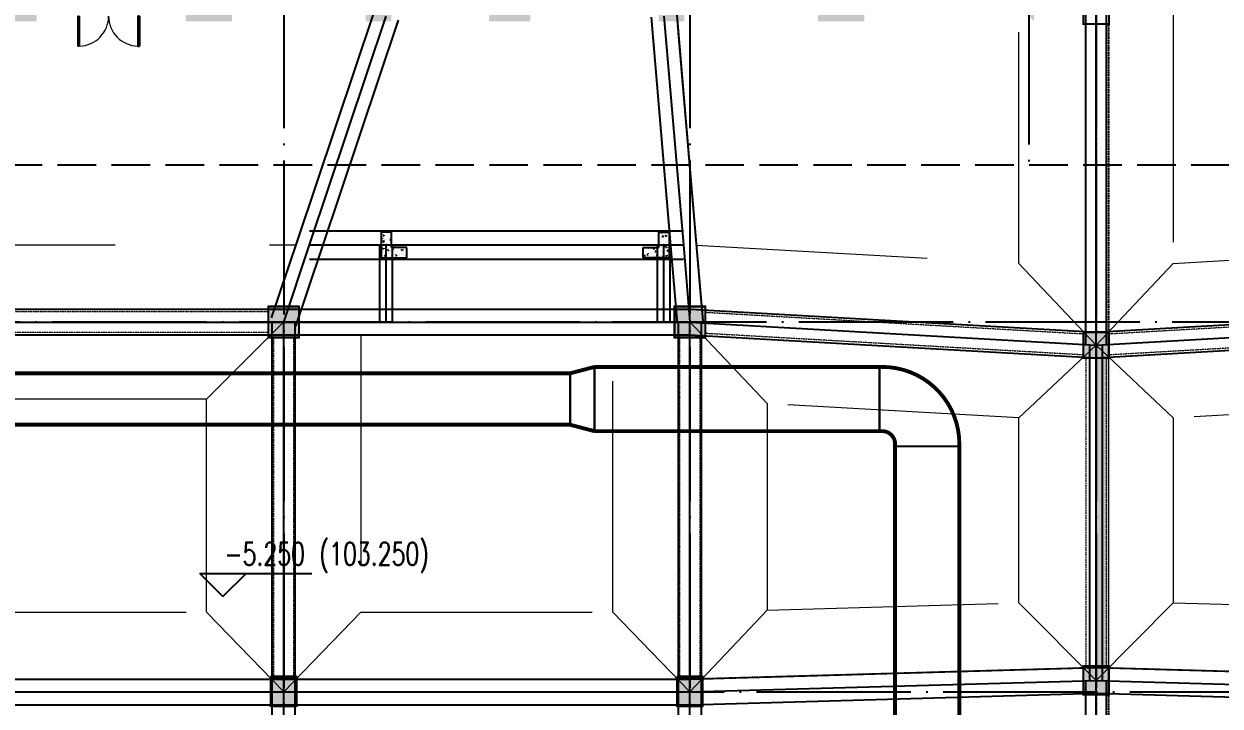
# Model space of a CAD drawing. Extents: x 290727 to 13733020, y 1731457 to 3643100.
# Drawn here: x 658024 to 681288, y 2224905 to 2238180 of the extents above; entities that cross this region are included whole.
import ezdxf

# ---------------------------------------------------------------- set-up
doc = ezdxf.new("R2010")
doc.units = 0
doc.header["$LTSCALE"] = 10
doc.header["$PDSIZE"] = 0.5
for name, pattern in [('DASH', [0.35, 0.25, -0.1]), ('DASHED', [0.75, 0.5, -0.25]), ('DOTE', [2.42, 2, -0.2, 0.02, -0.2]), ('虚线', [750, 450, -300])]:
    doc.linetypes.add(name, pattern=pattern)
doc.layers.get('0').update_dxf_attribs({"linetype": 'CONTINUOUS'})
for name, color, linetype in [('-A-车行道路', 8, 'CONTINUOUS'), ('BEAM_CONT', 4, 'CONTINUOUS'), ('BEAM_DASH', 144, 'DASHED'), ('COLU', 2, 'CONTINUOUS'), ('COLUMN', 9, 'CONTINUOUS'), ('DIM_ELEV', 3, 'CONTINUOUS'), ('DOTE', 8, 'DOTE'), ('DUCT-排烟管', 2, 'CONTINUOUS'), ('DUCT-排烟管端线', 4, 'CONTINUOUS'), ('PUB_HATCH', 8, 'CONTINUOUS'), ('PUB_TEXT', 7, 'CONTINUOUS'), ('WINDOW', 4, 'CONTINUOUS'), ('主楼轴线', 8, 'CONTINUOUS'), ('人防4..30$0$人防4..30$0$SPACE_HATCH', 8, 'CONTINUOUS'), ('作业图', 4, 'CONTINUOUS'), ('文字', 4, 'CONTINUOUS'), ('梁上柱', 40, 'CONTINUOUS')]:
    doc.layers.add(name, color=color, linetype=linetype)
for name, color, linetype, true_color in [('1106', 7, 'CONTINUOUS', 0x89bf5f), ('2106', 7, 'CONTINUOUS', 0x64cfcf), ('2206', 7, 'CONTINUOUS', 0x3474d4)]:
    doc.layers.add(name, color=color, linetype=linetype, true_color=true_color)
for name, color, linetype, lineweight in [('_0', 7, 'CONTINUOUS', 15), ('人防4..30$0$人防4..30$0$人防', 210, 'CONTINUOUS', 20), ('板加腋边线', 253, '虚线', 18)]:
    doc.layers.add(name, color=color, linetype=linetype, lineweight=lineweight)
doc.layers.get('0').off()
doc.styles.add('_TCH_DIM', font='SIMPLEX', dxfattribs={"bigfont": 'GBCBIG'})

# ---------------------------------------------------------------- blocks, each defined once
blk = doc.blocks.new('A$C55C93FC2')
at = {"layer": 'DOTE', "linetype": 'DOTE', "ltscale": 150}
for p, q in [((178148.6, 127235.5), (178148.6, 52513.6)), ((186048.6, 127235.5), (186048.6, 52513.6)), ((193948.6, 127235.5), (193948.6, 52513.6)), ((10299.5, 105942.4), (252290.8, 105942.4)), ((107484.1, 98742.4), (252290.8, 98742.4))]:
    blk.add_line(p, q, dxfattribs=at)
blk = doc.blocks.new('_FZH')
blk.add_lwpolyline([(-0.5, -0.5), (0.5, -0.5), (0.5, 0.5), (-0.5, 0.5)], close=True)
at = {"layer": 'PUB_HATCH'}
blk.add_solid([(-0.5, -0.5), (0.5, -0.5), (-0.5, 0.5), (0.5, 0.5)], dxfattribs=at)
blk = doc.blocks.new('X-人防$0$$DorLib2D$00000002')
for p, q in [((-0.5, 0), (-0.5, 0.4875)), ((-0.475, 0.4875), (-0.5, 0.4875)), ((-0.475, 0), (-0.475, 0.4875)), ((0.475, 0), (0.475, 0.4875)), ((0.475, 0.4875), (0.5, 0.4875)), ((0.5, 0), (0.5, 0.4875)), ((-0.5, 0), (-0.475, 0)), ((0.5, 0), (0.475, 0))]:
    blk.add_line(p, q)
at = {"lineweight": 13}
for centre, start, end in [((-0.4875, 0), 0, 88.53072), ((0.4875, 0), 91.46928, 180)]:
    blk.add_arc(centre, 0.4875, start, end, dxfattribs=at)
blk = doc.blocks.new('车库建筑作业图')
at = {"layer": '_0'}
h = blk.add_hatch(color=8, dxfattribs=at)
h.dxf.hatch_style = 1
h.paths.add_polyline_path([(677770, 2241129), (677770, 2241579), (678220, 2241579), (678220, 2241129)])
h.paths.add_polyline_path([(670370, 2238730), (670370, 2238230), (670870, 2238230), (670870, 2238730)], flags=17)
h.paths.add_polyline_path([(664670, 2238730), (664670, 2238230), (665170, 2238230), (665170, 2238730)], flags=17)
h.paths.add_polyline_path([(677270, 2238230), (677670, 2238230), (677670, 2240280), (677420, 2240280), (677420, 2238480), (677270, 2238480)], flags=17)
h.paths.add_polyline_path([(661370, 2239880), (661170, 2239880), (661170, 2238230), (662070, 2238230), (662070, 2238480), (661370, 2238480)], flags=17)
h.paths.add_polyline_path([(665170, 2242330), (664920, 2242330), (664920, 2240030), (665170, 2240030)], flags=17)
h.paths.add_polyline_path([(670620, 2242330), (670370, 2242330), (670370, 2240280), (670620, 2240280)], flags=17)
h.paths.add_polyline_path([(668870, 2245530), (669070, 2245530), (669070, 2246130), (666420, 2246130), (666420, 2245930), (666670, 2245930), (666670, 2245930), (668870, 2245930)], flags=17)
h.paths.add_polyline_path([(667870, 2240330), (667670, 2240330), (667670, 2238480), (667070, 2238480), (667070, 2238230), (667870, 2238230)], flags=17)
h.paths.add_polyline_path([(671320, 2245530), (671070, 2245530), (671070, 2243730), (670370, 2243730), (670370, 2243480), (671320, 2243480)], flags=17)
h.paths.add_polyline_path([(674370, 2239880), (674170, 2239880), (674170, 2238480), (673470, 2238480), (673470, 2238230), (674370, 2238230)], flags=17)
h.paths.add_polyline_path([(664470, 2245180), (664270, 2245180), (664270, 2243480), (665170, 2243480), (665170, 2243730), (664470, 2243730)], flags=17)
h.paths.add_polyline_path([(660420, 2243530), (660420, 2243730), (658970, 2243730), (658970, 2244130), (658770, 2244130), (658770, 2243530)], flags=17)
h.paths.add_polyline_path([(657670, 2238480), (657670, 2238230), (658270, 2238230), (658270, 2238480), (658070, 2238480), (658070, 2239880), (657870, 2239880), (657870, 2238480)], flags=17)
h.paths.add_polyline_path([(654770, 2239880), (654570, 2239880), (654570, 2238480), (653870, 2238480), (653870, 2238230), (654770, 2238230)], flags=17)
h.paths.add_polyline_path([(651020, 2242330), (650770, 2242330), (650770, 2240030), (651020, 2240030)], flags=17)
h.paths.add_polyline_path([(645570, 2242330), (645320, 2242330), (645320, 2240280), (645570, 2240280)], flags=17)
h.paths.add_polyline_path([(657170, 2244130), (656970, 2244130), (656970, 2243730), (655520, 2243730), (655520, 2243530), (657170, 2243530)], flags=17)
h.paths.add_polyline_path([(646870, 2245530), (647070, 2245530), (647070, 2245930), (649270, 2245930), (649270, 2245930), (649520, 2245930), (649520, 2246130), (646870, 2246130)], flags=17)
h.paths.add_polyline_path([(648270, 2240330), (648070, 2240330), (648070, 2238230), (648870, 2238230), (648870, 2238480), (648270, 2238480)], flags=17)
h.paths.add_polyline_path([(644870, 2245530), (644620, 2245530), (644620, 2243480), (645570, 2243480), (645570, 2243730), (644870, 2243730)], flags=17)
h.paths.add_polyline_path([(651670, 2245180), (651470, 2245180), (651470, 2243730), (650770, 2243730), (650770, 2243480), (651670, 2243480)], flags=17)
h.paths.add_polyline_path([(651370, 2245930), (651370, 2246230), (651670, 2246230), (651670, 2245930)], flags=17)
edge = h.paths.add_edge_path(flags=17)
edge.add_line((677420, 2238480), (677270, 2238480))
edge.add_line((677270, 2238480), (677270, 2238230))
edge.add_line((677270, 2238230), (677670, 2238230))
h.paths.add_polyline_path([(677670, 2241430), (677670, 2241930), (677670, 2243730), (676770, 2243730), (676770, 2248730), (671270, 2248730), (671270, 2250530), (669320, 2250530), (669320, 2251280), (666220, 2251280), (666220, 2250530), (664270, 2250530), (664270, 2248730), (651670, 2248730), (651670, 2250530), (649720, 2250530), (649720, 2251280), (646620, 2251280), (646620, 2250530), (644670, 2250530), (644670, 2248730), (639170, 2248730), (639170, 2243730), (638270, 2243730), (638270, 2238230), (643720, 2238230), (643720, 2237156), (643970, 2237156), (643970, 2238480), (641770, 2238480), (641770, 2239880), (641570, 2239880), (641570, 2238480), (638520, 2238480), (638520, 2243480), (639420, 2243480), (639420, 2243530), (640820, 2243530), (640820, 2243730), (639420, 2243730), (639420, 2248480), (644920, 2248480), (644920, 2250280), (646620, 2250280), (646620, 2247430), (646870, 2247430), (646870, 2251030), (649470, 2251030), (649470, 2247430), (649720, 2247430), (649720, 2250280), (651420, 2250280), (651420, 2248480), (656970, 2248480), (656970, 2247080), (657170, 2247080), (657170, 2248480), (658770, 2248480), (658770, 2247080), (658970, 2247080), (658970, 2248480), (664520, 2248480), (664520, 2250280), (666220, 2250280), (666220, 2247430), (666470, 2247430), (666470, 2251030), (669070, 2251030), (669070, 2247430), (669320, 2247430), (669320, 2250280), (671020, 2250280), (671020, 2248480), (676520, 2248480), (676520, 2243730), (675120, 2243730), (675120, 2243530), (676520, 2243530), (676520, 2243480), (677420, 2243480), (677420, 2241430)])
at = {"layer": '人防4..30$0$人防4..30$0$SPACE_HATCH'}
blk.add_hatch(color=256, dxfattribs=at).paths.add_polyline_path([(679127, 2225131), (679127, 2232181), (678877, 2232181), (678877, 2225131)])
at = {"layer": '-A-车行道路', "linetype": 'DASH', "ltscale": 300}
blk.add_lwpolyline([(708777, 2235430), (647277, 2235430)], dxfattribs=at)
at = {"layer": 'DIM_ELEV'}
for p, q in [((661895, 2227038), (661445, 2227488)), ((661445, 2227488), (663620, 2227488)), ((661895, 2227038), (662345, 2227488))]:
    blk.add_line(p, q, dxfattribs=at)
at = {"layer": 'WINDOW', "linetype": 'DASHED'}
for p, q in [((678877, 2238181), (678877, 2232181)), ((679127, 2232181), (679127, 2238181)), ((678877, 2225131), (678877, 2219131)), ((679127, 2219131), (679127, 2225131))]:
    blk.add_line(p, q, dxfattribs=at)
at = {"layer": '主楼轴线', "linetype": 'DOTE', "ltscale": 150}
blk.add_line((677570, 2246093), (677570, 2235369), dxfattribs=at)
at = {"layer": '人防4..30$0$人防4..30$0$人防'}
for p, q in [((679127, 2232181), (678877, 2232181)), ((678877, 2232181), (678877, 2225131)), ((679127, 2225131), (679127, 2232181)), ((678877, 2225131), (679127, 2225131))]:
    blk.add_line(p, q, dxfattribs=at)
at = {"layer": 'COLUMN', "linetype": 'Continuous', "rotation": 270}
for p, xscale, yscale, zscale in [((663077, 2232380), 600, 600, 600), ((670977, 2232380), 600, 600, 600), ((678877, 2231930), 500, 500, 500), ((663077, 2225205), 550, 499.9806261322228, 499.9806261322228), ((670977, 2225205), 550, 499.9806261322228, 499.9806261322228), ((678877, 2225405), 550, 499.9806261322228, 499.9806261322228)]:
    blk.add_blockref('_FZH', p, dxfattribs=dict(at, xscale=xscale, yscale=yscale, zscale=zscale))
at = {"layer": 'WINDOW', "color": 7, "xscale": 1199.999999999995, "yscale": 1199.999999999995, "zscale": 1199.999999999995, "rotation": 179.9999524158248}
blk.add_blockref('X-人防$0$$DorLib2D$00000002', (659671, 2238331), dxfattribs=at)
at = {"layer": '文字', "linetype": 'Continuous'}
blk.add_blockref('A$C55C93FC2', (484928, 2126437), dxfattribs=at)
at = {"layer": 'PUB_TEXT', "style": '_TCH_DIM', "width": 0.705882}
for s, p in [('-5.250', (661925, 2227645)), ('(103.250)', (663770, 2227645))]:
    blk.add_text(s, height=446.2, dxfattribs=at).set_placement(p)
blk = doc.blocks.new('人防-l')
at = {"layer": '2106'}
for points in [[(815269, -900684), (814669, -900684), (814669, -901284), (815269, -901284)], [(823169, -900684), (822569, -900684), (822569, -901284), (823169, -901284)], [(831019, -901184), (830519, -901184), (830519, -901684), (831019, -901684)], [(831019, -907684), (830519, -907684), (830519, -908234), (831019, -908234)], [(815219, -907909), (814719, -907909), (814719, -908459), (815219, -908459)], [(823119, -907909), (822619, -907909), (822619, -908459), (823119, -908459)]]:
    blk.add_hatch(color=0, dxfattribs=at).paths.add_polyline_path(points)
at = {"color": 0}
for p, q in [((830769, -901434), (830769, -894834)), ((815471, -899484), (816962, -895034)), ((822362, -895034), (822741, -899484)), ((814969, -900984), (815471, -899484)), ((815471, -899484), (816962, -899484)), ((816962, -899484), (822362, -899484)), ((816962, -900984), (816962, -899484)), ((822362, -899484), (822741, -899484)), ((822362, -900984), (822362, -899484)), ((822741, -899484), (822869, -900984)), ((807069, -900984), (814969, -900984)), ((814969, -908184), (814969, -900984)), ((814969, -900984), (816962, -900984)), ((816962, -900984), (822362, -900984)), ((822362, -900984), (822869, -900984)), ((822869, -908184), (822869, -900984)), ((822869, -900984), (830769, -901434)), ((830769, -901434), (838669, -900984)), ((830769, -907959), (830769, -901434)), ((822869, -908184), (830769, -907959)), ((830769, -914509), (830769, -907959)), ((830769, -907959), (838669, -908184)), ((807069, -908184), (814969, -908184)), ((814969, -914284), (814969, -908184)), ((814969, -908184), (822869, -908184)), ((822869, -914284), (822869, -908184))]:
    blk.add_line(p, q, dxfattribs=at)
for p in [(815471, -899484), (816962, -899484), (822362, -899484), (822741, -899484), (814969, -900984), (816962, -900984), (822362, -900984), (822869, -900984), (830769, -901434), (830769, -907959), (814969, -908184), (822869, -908184)]:
    blk.add_point(p, dxfattribs=at)
at = {"layer": '1106', "color": 0}
for p, q in [((830644, -907959), (830644, -901434)), ((830894, -907959), (830894, -901434))]:
    blk.add_line(p, q, dxfattribs=at)
at = {"layer": '2106', "color": 0, "linetype": 'Continuous'}
for points in [[(815269, -900684), (814669, -900684), (814669, -901284), (815269, -901284)], [(823169, -900684), (822569, -900684), (822569, -901284), (823169, -901284)], [(831019, -901184), (830519, -901184), (830519, -901684), (831019, -901684)], [(831019, -907684), (830519, -907684), (830519, -908234), (831019, -908234)], [(815219, -907909), (814719, -907909), (814719, -908459), (815219, -908459)], [(823119, -907909), (822619, -907909), (822619, -908459), (823119, -908459)]]:
    blk.add_lwpolyline(points, close=True, dxfattribs=at)
at = {"layer": '2206', "color": 0}
for p, q in [((815234, -899404), (816725, -894954)), ((815234, -899404), (816725, -894954)), ((830569, -901434), (830569, -894834)), ((830569, -901434), (830569, -894834)), ((830969, -901434), (830969, -894834)), ((815708, -899563), (817200, -895113)), ((822113, -895055), (822492, -899505)), ((822612, -895012), (822990, -899463)), ((822612, -895012), (822990, -899463)), ((815471, -899209), (816962, -899209)), ((815471, -899209), (816962, -899209)), ((816962, -899209), (822362, -899209)), ((816962, -899209), (822362, -899209)), ((822362, -899209), (822741, -899209)), ((822362, -899209), (822741, -899209)), ((814732, -900904), (815234, -899404)), ((814732, -900904), (815234, -899404)), ((815206, -901063), (815708, -899563)), ((816837, -900984), (816837, -899484)), ((816837, -900984), (816837, -899484)), ((817087, -900984), (817087, -899484)), ((822237, -900984), (822237, -899484)), ((822237, -900984), (822237, -899484)), ((822487, -900984), (822487, -899484)), ((822492, -899505), (822620, -901005)), ((822990, -899463), (823118, -900963)), ((822990, -899463), (823118, -900963)), ((815471, -899759), (816962, -899759)), ((816962, -899759), (822362, -899759)), ((822362, -899759), (822741, -899759)), ((807069, -900734), (814969, -900734)), ((807069, -900734), (814969, -900734)), ((814969, -900734), (816962, -900734)), ((814969, -900734), (816962, -900734)), ((816962, -900734), (822362, -900734)), ((816962, -900734), (822362, -900734)), ((822362, -900734), (822869, -900734)), ((822362, -900734), (822869, -900734)), ((822883, -900734), (830783, -901184)), ((822883, -900734), (830783, -901184)), ((830754, -901184), (838654, -900734)), ((830754, -901184), (838654, -900734)), ((814744, -908184), (814744, -900984)), ((814744, -908184), (814744, -900984)), ((815194, -908184), (815194, -900984)), ((822644, -908184), (822644, -900984)), ((822644, -908184), (822644, -900984)), ((823094, -908184), (823094, -900984)), ((807069, -901234), (814969, -901234)), ((814969, -901234), (816962, -901234)), ((816962, -901234), (822362, -901234)), ((822362, -901234), (822869, -901234)), ((822854, -901233), (830754, -901683)), ((830783, -901683), (838683, -901233)), ((822862, -907934), (830762, -907709)), ((822862, -907934), (830762, -907709)), ((830776, -907709), (838676, -907934)), ((830776, -907709), (838676, -907934)), ((807069, -907934), (814969, -907934)), ((807069, -907934), (814969, -907934)), ((814969, -907934), (822869, -907934)), ((814969, -907934), (822869, -907934)), ((830569, -914509), (830569, -907959)), ((830569, -914509), (830569, -907959)), ((830969, -914509), (830969, -907959)), ((814744, -914284), (814744, -908184)), ((814744, -914284), (814744, -908184)), ((815194, -914284), (815194, -908184)), ((822644, -914284), (822644, -908184)), ((822644, -914284), (822644, -908184)), ((822876, -908434), (830776, -908209)), ((823094, -914284), (823094, -908184)), ((830762, -908209), (838662, -908434)), ((807069, -908434), (814969, -908434)), ((814969, -908434), (822869, -908434))]:
    blk.add_line(p, q, dxfattribs=at)
blk = doc.blocks.new('A$C7FBF512A')
at = {"layer": 'DUCT-排烟管', "color": 0, "linetype": 'Continuous', "const_width": 75}
for points in [[(163546, -34924), (163071, -35049)], [(169093, -34924), (163546, -34924)], [(169143, -34924), (169093, -34924)], [(163071, -35049), (148837, -35049)], [(148837, -36049), (163071, -36049)], [(163546, -36174), (163071, -36049)], [(163546, -36174), (169093, -36174)], [(169093, -36174), (169143, -36174)], [(169393, -36424), (169393, -36474)], [(169393, -36475), (169393, -47224)], [(170643, -36474), (170643, -36424)], [(170643, -47224), (170643, -36475)]]:
    blk.add_lwpolyline(points, dxfattribs=at)
for points in [[(170643, -36424, 0.414214), (169143, -34924)], [(169393, -36424, 0.414214), (169143, -36174)]]:
    blk.add_lwpolyline(points, format="xyb", dxfattribs=at)
at = {"layer": 'DUCT-排烟管端线', "color": 0, "linetype": 'Continuous'}
for p, q in [((163071, -36049), (163071, -35049)), ((163071, -35049), (163071, -36049)), ((163546, -34924), (163546, -36174)), ((163546, -36174), (163546, -34924)), ((169093, -34924), (169093, -36174)), ((169093, -36174), (169093, -34924)), ((170643, -36474), (169393, -36474)), ((170643, -36475), (169393, -36475))]:
    blk.add_line(p, q, dxfattribs=at)
blk = doc.blocks.new('梁图-10.22')
at = {"layer": 'BEAM_CONT', "color": 0, "lineweight": 18}
blk.add_line((-1445666, 276858), (-1447360, 276858), dxfattribs=at)
at = {"layer": 'BEAM_DASH', "color": 0, "lineweight": 18}
for p, q in [((-1445963, 282458), (-1447394, 278187)), ((-1439638, 278129), (-1440007, 282458)), ((-1446920, 278028), (-1445504, 282256)), ((-1440501, 282372), (-1440137, 278087)), ((-1432060, 282408), (-1432060, 276408)), ((-1431660, 276408), (-1431660, 282408)), ((-1445666, 278383), (-1446802, 278383)), ((-1440266, 278383), (-1445666, 278383)), ((-1440162, 278383), (-1440266, 278383)), ((-1447394, 278187), (-1447823, 276908)), ((-1447360, 276716), (-1446920, 278028)), ((-1440137, 278087), (-1440036, 276908)), ((-1439535, 276908), (-1439638, 278129)), ((-1446986, 277833), (-1445791, 277833)), ((-1445791, 277833), (-1445791, 276858)), ((-1445541, 277833), (-1440391, 277833)), ((-1445541, 276858), (-1445541, 277833)), ((-1440391, 277833), (-1440391, 276858)), ((-1440141, 277833), (-1440115, 277833)), ((-1440141, 276858), (-1440141, 277833)), ((-1440266, 276858), (-1445666, 276858)), ((-1440060, 276858), (-1440266, 276858)), ((-1447960, 276808), (-1455260, 276808)), ((-1432110, 276372), (-1439460, 276791)), ((-1424210, 276794), (-1431610, 276372)), ((-1455260, 276408), (-1447960, 276408)), ((-1439460, 276390), (-1432110, 275972)), ((-1431610, 275972), (-1424210, 276393)), ((-1447860, 276308), (-1447860, 269683)), ((-1447460, 269683), (-1447460, 276308)), ((-1447360, 276358), (-1445666, 276358)), ((-1445666, 276358), (-1440266, 276358)), ((-1440266, 276358), (-1440060, 276358)), ((-1439960, 276308), (-1439960, 269683)), ((-1439560, 269683), (-1439560, 276308)), ((-1432060, 275908), (-1432060, 269908)), ((-1431660, 269908), (-1431660, 275908)), ((-1432110, 269876), (-1439510, 269665)), ((-1424210, 269665), (-1431610, 269876)), ((-1447910, 269658), (-1455310, 269658)), ((-1440010, 269658), (-1447410, 269658)), ((-1439510, 269165), (-1432110, 269376)), ((-1432060, 269358), (-1432060, 263358)), ((-1431660, 263358), (-1431660, 269358)), ((-1431610, 269376), (-1424210, 269165)), ((-1455310, 269158), (-1447910, 269158)), ((-1447410, 269158), (-1440010, 269158))]:
    blk.add_line(p, q, dxfattribs=at)
at = {"layer": 'COLU', "color": 0, "const_width": 40}
for points in [[(-1431610, 282908), (-1432110, 282908), (-1432110, 282408), (-1431610, 282408)], [(-1447360, 276908), (-1447960, 276908), (-1447960, 276308), (-1447360, 276308)], [(-1439460, 276908), (-1440060, 276908), (-1440060, 276308), (-1439460, 276308)], [(-1431610, 276408), (-1432110, 276408), (-1432110, 275908), (-1431610, 275908)], [(-1431610, 269908), (-1432110, 269908), (-1432110, 269358), (-1431610, 269358)], [(-1447410, 269683), (-1447910, 269683), (-1447910, 269133), (-1447410, 269133)], [(-1439510, 269683), (-1440010, 269683), (-1440010, 269133), (-1439510, 269133)]]:
    blk.add_lwpolyline(points, close=True, dxfattribs=at)
at = {"layer": '板加腋边线', "color": 0, "lineweight": 18}
for p, q in [((-1433360, 277746), (-1433360, 282458)), ((-1430360, 282658), (-1430360, 277746)), ((-1455437, 278108), (-1447421, 278108)), ((-1439636, 278103), (-1433360, 277746)), ((-1430360, 277746), (-1425410, 278028)), ((-1433360, 277746), (-1431860, 276158)), ((-1430360, 277746), (-1431860, 276158)), ((-1449160, 275108), (-1447660, 276608)), ((-1438260, 275020), (-1439760, 276608)), ((-1446160, 276358), (-1446160, 270958)), ((-1441260, 270958), (-1441260, 276358)), ((-1433360, 274741), (-1431860, 276158)), ((-1430360, 274741), (-1431860, 276158)), ((-1449160, 275108), (-1454060, 275108)), ((-1449160, 270958), (-1449160, 275108)), ((-1433360, 274741), (-1438260, 275020)), ((-1438260, 275020), (-1438260, 271001)), ((-1425460, 275020), (-1430360, 274741)), ((-1433360, 271141), (-1433360, 274741)), ((-1430360, 274741), (-1430360, 271141)), ((-1438260, 271001), (-1433360, 271141)), ((-1433360, 271141), (-1431860, 269633)), ((-1430360, 271141), (-1431860, 269633)), ((-1430360, 271141), (-1425460, 271001)), ((-1454060, 270958), (-1449160, 270958)), ((-1449160, 270958), (-1447660, 269408)), ((-1446160, 270958), (-1447660, 269408)), ((-1446160, 270958), (-1441260, 270958)), ((-1441260, 270958), (-1439760, 269408)), ((-1438260, 271001), (-1439760, 269408))]:
    blk.add_line(p, q, dxfattribs=at)
at = {"layer": '梁上柱', "color": 0, "linetype": 'Continuous'}
for p, q in [((-1445566, 278358), (-1445766, 278358)), ((-1445766, 278358), (-1445766, 277858)), ((-1445766, 278238), (-1445762, 278243)), ((-1445746, 278342), (-1445746, 278342)), ((-1445729, 278353), (-1445729, 278353)), ((-1445728, 278296), (-1445710, 278303)), ((-1445723, 278291), (-1445710, 278283)), ((-1445719, 278354), (-1445719, 278354)), ((-1445708, 278283), (-1445703, 278298)), ((-1445700, 278298), (-1445700, 278298)), ((-1445700, 278266), (-1445700, 278266)), ((-1445658, 278298), (-1445658, 278298)), ((-1445610, 278337), (-1445610, 278337)), ((-1445572, 278314), (-1445572, 278314)), ((-1445566, 278058), (-1445566, 278358)), ((-1440366, 278358), (-1440166, 278358)), ((-1440366, 278058), (-1440366, 278358)), ((-1440365, 278330), (-1440365, 278330)), ((-1440359, 278349), (-1440359, 278349)), ((-1440330, 278261), (-1440330, 278261)), ((-1440315, 278352), (-1440300, 278358)), ((-1440312, 278351), (-1440300, 278342)), ((-1440302, 278321), (-1440302, 278321)), ((-1440299, 278342), (-1440294, 278357)), ((-1440296, 278268), (-1440284, 278283)), ((-1440293, 278282), (-1440293, 278282)), ((-1440291, 278268), (-1440276, 278266)), ((-1440273, 278276), (-1440276, 278292)), ((-1440236, 278280), (-1440217, 278301)), ((-1440236, 278282), (-1440214, 278279)), ((-1440229, 278324), (-1440229, 278324)), ((-1440214, 278276), (-1440217, 278300)), ((-1440173, 278255), (-1440173, 278255)), ((-1440170, 278340), (-1440170, 278340)), ((-1440169, 278282), (-1440169, 278282)), ((-1440166, 278358), (-1440166, 277858)), ((-1445766, 278226), (-1445755, 278225)), ((-1445766, 278110), (-1445765, 278114)), ((-1445741, 278222), (-1445744, 278238)), ((-1445742, 278178), (-1445742, 278178)), ((-1445739, 278037), (-1445727, 278052)), ((-1445735, 278035), (-1445720, 278034)), ((-1445731, 278175), (-1445712, 278196)), ((-1445728, 278170), (-1445706, 278166)), ((-1445720, 278033), (-1445720, 278033)), ((-1445708, 278167), (-1445711, 278191)), ((-1445710, 278078), (-1445710, 278078)), ((-1445710, 278044), (-1445710, 278044)), ((-1445709, 278184), (-1445709, 278184)), ((-1445706, 278031), (-1445708, 278047)), ((-1445706, 278128), (-1445706, 278128)), ((-1445703, 278213), (-1445703, 278213)), ((-1445673, 278087), (-1445673, 278087)), ((-1445660, 278207), (-1445660, 278207)), ((-1445638, 278010), (-1445620, 278017)), ((-1445619, 277996), (-1445613, 278012)), ((-1445609, 278095), (-1445609, 278095)), ((-1445606, 278187), (-1445606, 278187)), ((-1445606, 278173), (-1445606, 278173)), ((-1445592, 278212), (-1445580, 278227)), ((-1445588, 278210), (-1445573, 278209)), ((-1445581, 278060), (-1445581, 278060)), ((-1445580, 278007), (-1445580, 278007)), ((-1445578, 278145), (-1445578, 278145)), ((-1445576, 278194), (-1445566, 278198)), ((-1445575, 278229), (-1445575, 278229)), ((-1445574, 278072), (-1445574, 278072)), ((-1445571, 278189), (-1445566, 278186)), ((-1445571, 278058), (-1445571, 278058)), ((-1445266, 278058), (-1445566, 278058)), ((-1445557, 278021), (-1445544, 278036)), ((-1445553, 278019), (-1445538, 278018)), ((-1445523, 278015), (-1445526, 278031)), ((-1445420, 278029), (-1445420, 278029)), ((-1445374, 278005), (-1445362, 278020)), ((-1445362, 278028), (-1445362, 278028)), ((-1445356, 278037), (-1445356, 278037)), ((-1445341, 277999), (-1445344, 278015)), ((-1445322, 278013), (-1445322, 278013)), ((-1445266, 277858), (-1445266, 278058)), ((-1440666, 278058), (-1440366, 278058)), ((-1440666, 277858), (-1440666, 278058)), ((-1440623, 278040), (-1440623, 278040)), ((-1440570, 278033), (-1440570, 278033)), ((-1440559, 278048), (-1440559, 278048)), ((-1440539, 278024), (-1440539, 278024)), ((-1440474, 278033), (-1440454, 278053)), ((-1440474, 278035), (-1440451, 278031)), ((-1440451, 278029), (-1440454, 278053)), ((-1440440, 278051), (-1440440, 278051)), ((-1440391, 278050), (-1440391, 278050)), ((-1440366, 278172), (-1440359, 278175)), ((-1440366, 278162), (-1440361, 278158)), ((-1440361, 278157), (-1440356, 278173)), ((-1440361, 278166), (-1440361, 278166)), ((-1440329, 278065), (-1440329, 278065)), ((-1440311, 278067), (-1440311, 278067)), ((-1440308, 278152), (-1440308, 278152)), ((-1440305, 278236), (-1440305, 278236)), ((-1440304, 278131), (-1440304, 278131)), ((-1440303, 278082), (-1440303, 278082)), ((-1440279, 278194), (-1440279, 278194)), ((-1440261, 278077), (-1440249, 278092)), ((-1440256, 278076), (-1440241, 278075)), ((-1440243, 278075), (-1440243, 278075)), ((-1440238, 278085), (-1440241, 278101)), ((-1440239, 278090), (-1440239, 278090)), ((-1440236, 278182), (-1440236, 278182)), ((-1440225, 278160), (-1440225, 278160)), ((-1440225, 278066), (-1440207, 278072)), ((-1440222, 278064), (-1440210, 278056)), ((-1440209, 278055), (-1440204, 278070)), ((-1440203, 277991), (-1440183, 278011)), ((-1440194, 278059), (-1440194, 278059)), ((-1440180, 277987), (-1440183, 278011)), ((-1440179, 278086), (-1440179, 278086)), ((-1440176, 278171), (-1440176, 278171)), ((-1440172, 278190), (-1440172, 278190)), ((-1445766, 277858), (-1445266, 277858)), ((-1445760, 277948), (-1445760, 277948)), ((-1445743, 277895), (-1445743, 277895)), ((-1445740, 277986), (-1445740, 277986)), ((-1445716, 277875), (-1445716, 277875)), ((-1445713, 277959), (-1445713, 277959)), ((-1445710, 277862), (-1445710, 277862)), ((-1445706, 277914), (-1445706, 277914)), ((-1445698, 277886), (-1445678, 277906)), ((-1445695, 277880), (-1445672, 277877)), ((-1445694, 277858), (-1445691, 277861)), ((-1445675, 277878), (-1445677, 277902)), ((-1445676, 277995), (-1445676, 277995)), ((-1445659, 277977), (-1445659, 277977)), ((-1445647, 277907), (-1445647, 277907)), ((-1445633, 278005), (-1445620, 277996)), ((-1445624, 277942), (-1445624, 277942)), ((-1445587, 277891), (-1445587, 277891)), ((-1445584, 277976), (-1445584, 277976)), ((-1445570, 277908), (-1445570, 277908)), ((-1445562, 277888), (-1445562, 277888)), ((-1445511, 278002), (-1445511, 278002)), ((-1445488, 277936), (-1445488, 277936)), ((-1445486, 277928), (-1445486, 277928)), ((-1445486, 277908), (-1445468, 277914)), ((-1445481, 277903), (-1445469, 277894)), ((-1445467, 277894), (-1445462, 277909)), ((-1445456, 277910), (-1445456, 277910)), ((-1445452, 277995), (-1445452, 277995)), ((-1445435, 277902), (-1445435, 277902)), ((-1445423, 277937), (-1445423, 277937)), ((-1445414, 277913), (-1445414, 277913)), ((-1445413, 277858), (-1445407, 277864)), ((-1445406, 277858), (-1445406, 277860)), ((-1445371, 278003), (-1445356, 278002)), ((-1445353, 277931), (-1445353, 277931)), ((-1445327, 277949), (-1445327, 277949)), ((-1445325, 277928), (-1445325, 277928)), ((-1445299, 277897), (-1445299, 277897)), ((-1445273, 277990), (-1445266, 277992)), ((-1445268, 277985), (-1445266, 277983)), ((-1440166, 277858), (-1440666, 277858)), ((-1440652, 277902), (-1440634, 277909)), ((-1440650, 277947), (-1440650, 277947)), ((-1440649, 277901), (-1440637, 277892)), ((-1440636, 277891), (-1440631, 277907)), ((-1440626, 277948), (-1440626, 277948)), ((-1440597, 277860), (-1440597, 277860)), ((-1440596, 277913), (-1440596, 277913)), ((-1440590, 277918), (-1440578, 277932)), ((-1440590, 277910), (-1440590, 277910)), ((-1440585, 277917), (-1440570, 277916)), ((-1440576, 277864), (-1440576, 277864)), ((-1440573, 277948), (-1440573, 277948)), ((-1440567, 277926), (-1440570, 277942)), ((-1440530, 277961), (-1440530, 277961)), ((-1440514, 277941), (-1440514, 277941)), ((-1440461, 277907), (-1440461, 277907)), ((-1440446, 277882), (-1440446, 277882)), ((-1440443, 277966), (-1440443, 277966)), ((-1440442, 277935), (-1440442, 277935)), ((-1440438, 277984), (-1440421, 277991)), ((-1440436, 277982), (-1440423, 277974)), ((-1440436, 277881), (-1440436, 277881)), ((-1440423, 277973), (-1440418, 277989)), ((-1440408, 277902), (-1440396, 277916)), ((-1440403, 277901), (-1440388, 277900)), ((-1440385, 277910), (-1440388, 277926)), ((-1440379, 277935), (-1440379, 277935)), ((-1440373, 277890), (-1440373, 277890)), ((-1440370, 277982), (-1440370, 277982)), ((-1440325, 277901), (-1440325, 277901)), ((-1440318, 277898), (-1440318, 277898)), ((-1440314, 277983), (-1440314, 277983)), ((-1440306, 277990), (-1440306, 277990)), ((-1440294, 277961), (-1440294, 277961)), ((-1440287, 277881), (-1440269, 277888)), ((-1440284, 277880), (-1440271, 277872)), ((-1440277, 277902), (-1440277, 277902)), ((-1440271, 277871), (-1440266, 277886)), ((-1440243, 277930), (-1440243, 277930)), ((-1440226, 277886), (-1440213, 277900)), ((-1440221, 277885), (-1440206, 277884)), ((-1440210, 278003), (-1440210, 278003)), ((-1440202, 277894), (-1440205, 277910)), ((-1440203, 277993), (-1440180, 277989)), ((-1440189, 277896), (-1440189, 277896)), ((-1440186, 277917), (-1440186, 277917)), ((-1440183, 278002), (-1440183, 278002))]:
    blk.add_line(p, q, dxfattribs=at)

msp = doc.modelspace()

# ---------------------------------------------------------------- block references
at = {"layer": '作业图', "color": 8, "linetype": 'ByBlock', "extrusion": (8.37508e-20, 6.90696e-07, 1)}
msp.add_blockref('梁图-10.22', (2110736, 1955772, 0), dxfattribs=at)
at = {"layer": '作业图', "linetype": 'Continuous'}
msp.add_blockref('车库建筑作业图', (0, 0), dxfattribs=at)
at = {"layer": '作业图', "color": 8, "linetype": 'ByBlock'}
msp.add_blockref('人防-l', (-151892, 3133363), dxfattribs=at)
at = {"layer": '文字', "color": 8}
msp.add_blockref('A$C7FBF512A', (505574, 2266429), dxfattribs=at)

doc.saveas('drawing.dxf')
